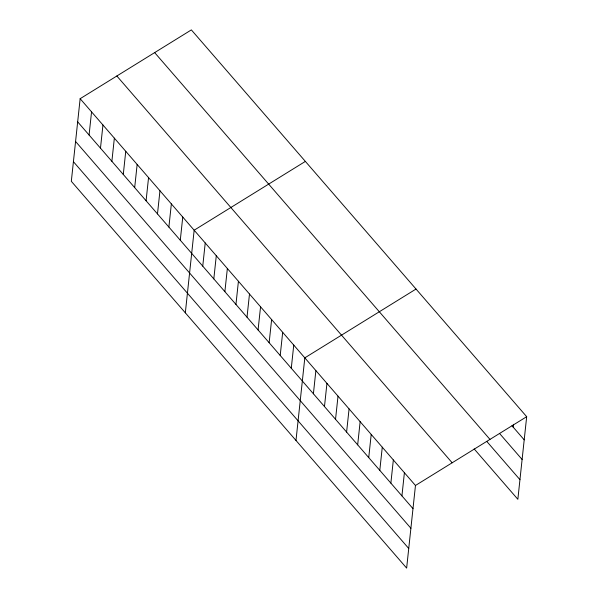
<?xml version="1.0" encoding="UTF-8"?>
<svg xmlns="http://www.w3.org/2000/svg" width="598" height="598" viewBox="0 0 598 598"><rect width="100%" height="100%" fill="white"/><g stroke="black" fill="none" stroke-linecap="round" stroke-linejoin="round"><path stroke-width="0.9" d="M80.147 98.7L71.319 181.314L406.64 568.1L415.468 485.486L80.147 98.7L191.36 29.9L526.681 416.686L517.853 499.3L474.169 448.919M89.08 135.013L91.554 111.848M100.479 148.162L102.953 125.004M111.878 161.311L114.353 138.153M123.278 174.467L125.752 151.301M134.677 187.615L137.151 164.45M146.084 200.764L148.558 177.606M157.483 213.92L159.958 190.755M168.883 227.068L171.357 203.903M180.282 240.217L182.756 217.059M185.328 312.821L194.163 230.208L305.369 161.408M202.752 266.132L205.226 242.975M213.815 278.9L216.289 255.735M224.878 291.66L227.36 268.502M235.948 304.427L238.423 281.262M247.011 317.187L249.486 294.029M258.074 329.954L260.556 306.789M269.145 342.714L271.619 319.556M280.208 355.481L282.682 332.316M291.278 368.248L293.753 345.083M295.988 440.457L304.816 357.851L416.021 289.051M313.404 393.776L315.879 370.611M324.475 406.535L326.949 383.378M335.538 419.303L338.012 396.138M346.601 432.062L349.075 408.905M357.671 444.83L360.146 421.665M368.734 457.59L371.209 434.432M379.797 470.357L382.272 447.199M390.868 483.124L393.342 459.959M401.931 495.884L404.405 472.726M513.136 427.084L513.435 424.303M415.468 485.486L526.681 416.686M511.97 425.739L524.207 439.851M499.973 433.939L522.106 459.466M154.658 52.602L489.979 439.395M486.75 441.391L519.946 479.678M116.849 75.998L452.17 462.785M77.673 121.857L412.994 508.651M75.58 141.479L410.901 528.266M73.419 161.692L408.74 548.478"/></g></svg>
